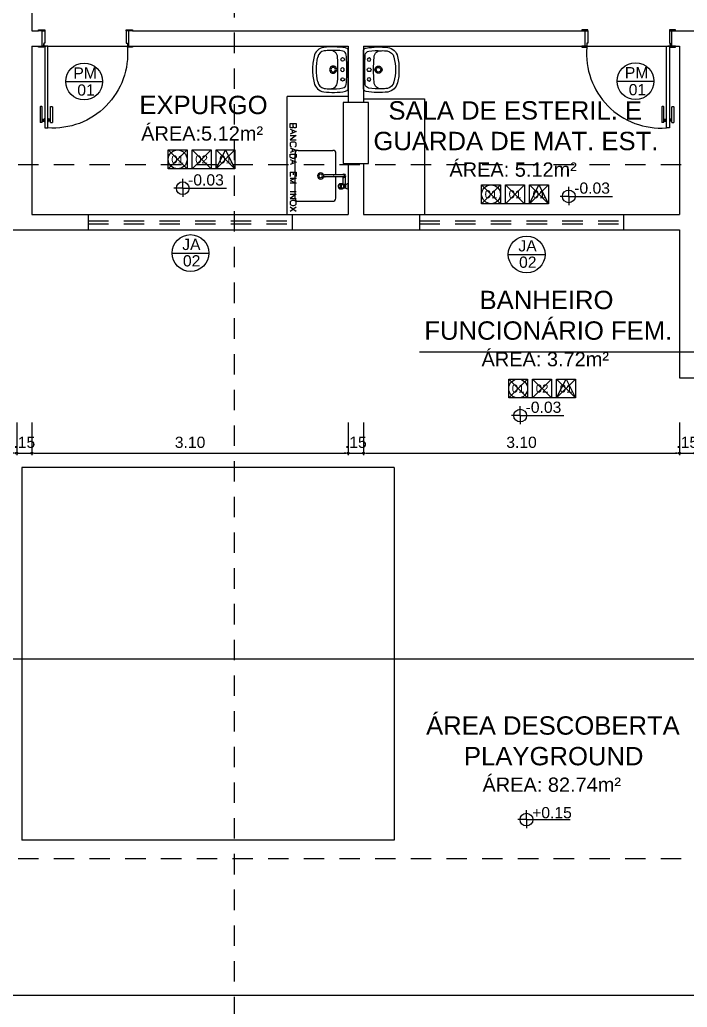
# Model space of a CAD drawing. Header units: millimetres. Extents: x 2125 to 3408, y 1171 to 1686.
# Drawn here: x 2452.09 to 2458.63, y 1439.23 to 1448.91 of the extents above; entities that cross this region are included whole.
import ezdxf
from ezdxf.enums import TextEntityAlignment as Align

# ---------------------------------------------------------------- set-up
doc = ezdxf.new("R2010")
doc.units = ezdxf.units.MM
doc.linetypes.add('CONTORNO_QUADRO_T', pattern=[0.35, 0.2, -0.15])
for name, color, linetype in [('APCOZ', 7, 'Continuous'), ('APCOZ-I', 251, 'Continuous'), ('at_Entity', 7, 'Continuous'), ('cotas', 7, 'Continuous'), ('ESQUADRIA', 3, 'Continuous'), ('ESQUADRIAS', 7, 'Continuous'), ('JANELA2', 1, 'Continuous'), ('Layout_Equipamentos', 7, 'Continuous'), ('linha de corte', 1, 'Continuous'), ('PAREDE', 4, 'Continuous'), ('soleira piso', 7, 'Continuous'), ('TEXTO01', 7, 'Continuous'), ('TEXTO02', 3, 'Continuous'), ('TEXTO03', 2, 'Continuous'), ('TEXTO_ESP_FORRO', 62, 'Continuous'), ('TEXTO_ESP_PAREDES', 10, 'Continuous'), ('TEXTO_ESP_PISO', 150, 'Continuous')]:
    doc.layers.add(name, color=color, linetype=linetype)
doc.styles.add('ARIAL', font='sanss___.ttf')
doc.styles.add('ROMANS', font='arial.ttf')
doc.styles.add('TEXTO1', font='swissko.ttf', dxfattribs={"width": 0.6, "height": 0.1})
doc.dimstyles.new('ESCALA75', dxfattribs={"dimtxt": 0.11, "dimasz": 0.02, "dimexe": 0.02, "dimexo": 0.04, "dimgap": 0.05, "dimtad": 1, "dimzin": 4, "dimdsep": 46, "dimtxsty": 'ROMANS', "dimblk1": 'PPC', "dimblk2": 'PPC', "dimsah": 1, "dimcen": 0.02, "dimclrd": 7, "dimclre": 7, "dimclrt": 3, "dimazin": 1, "dimtfac": 1, "dimtix": 1, "dimtmove": 0, "dimatfit": 3, "dimldrblk": 'PPC', "dimfxl": 0, "dimtolj": 1, "dimtzin": 12, "dimarcsym": 0})

# ---------------------------------------------------------------- blocks, each defined once
blk = doc.blocks.new('P80_02')
at = {"layer": 'ESQUADRIAS', "color": 2}
for p, q in [((0.025, 0.075), (0.025, 0.875)), ((0.025, 0.875), (0.055, 0.875)), ((0.055, 0.875), (0.055, 0.075)), ((0.055, 0.075), (0.025, 0.075))]:
    blk.add_line(p, q, dxfattribs=at)
at = {"layer": 'ESQUADRIAS', "color": 3, "linetype": 'Continuous'}
for p, q in [((-0.02, 0.6698), (-0.02, 0.8215)), ((0, 0.8215), (0, 0.6698)), ((0.023, 0.78), (0.023, 0.82)), ((0.057, 0.78), (0.057, 0.82)), ((0.08, 0.8215), (0.08, 0.6698)), ((0.1, 0.6698), (0.1, 0.8215)), ((-0.0035, 0.6668), (-0.0175, 0.6668)), ((0.0835, 0.6668), (0.0975, 0.6668))]:
    blk.add_line(p, q, dxfattribs=at)
at = {"layer": 'ESQUADRIAS', "color": 3}
for p, q in [((0, 0.8215), (-0.02, 0.8215)), ((0, 0.81), (0.023, 0.81)), ((0, 0.8), (0.023, 0.8)), ((0, 0.79), (0.023, 0.79)), ((0.023, 0.82), (0.025, 0.82)), ((0.023, 0.78), (0.025, 0.78)), ((0.057, 0.82), (0.055, 0.82)), ((0.057, 0.78), (0.055, 0.78)), ((0.08, 0.81), (0.057, 0.81)), ((0.08, 0.8), (0.057, 0.8)), ((0.08, 0.79), (0.057, 0.79)), ((0.08, 0.8215), (0.1, 0.8215))]:
    blk.add_line(p, q, dxfattribs=at)
at = {"layer": 'ESQUADRIAS'}
for p, q in [((0.0165, 0.0585), (0.0165, 0.0615)), ((0.0315, 0.0735), (0.0285, 0.0735))]:
    blk.add_line(p, q, dxfattribs=at)
at = {"layer": 'ESQUADRIAS', "color": 3}
for points in [[(0.015, 0.085), (-0.035, 0.085), (-0.035, 0.075), (0.015, 0.075)], [(0.885, 0.085), (0.835, 0.085), (0.835, 0.075), (0.885, 0.075)], [(0.025, -0.075), (0, -0.075), (-0.035, -0.075), (-0.035, -0.085), (0.025, -0.085)], [(0.885, -0.075), (0.825, -0.075), (0.825, -0.085), (0.885, -0.085)]]:
    blk.add_lwpolyline(points, close=True, dxfattribs=at)
at = {"layer": 'ESQUADRIAS', "color": 2}
for points in [[(0.025, 0.045), (0.015, 0.045), (0.015, 0.075), (0, 0.075), (0, -0.075), (0.025, -0.075)], [(0.825, 0.045), (0.835, 0.045), (0.835, 0.075), (0.85, 0.075), (0.85, -0.075), (0.825, -0.075)]]:
    blk.add_lwpolyline(points, close=True, dxfattribs=at)
at = {"layer": 'ESQUADRIAS', "color": 1}
for points in [[(0.016, 0.0705, -0.236068), (0.015, 0.0725), (0.015, 0.07), (0.015, 0.05), (0.016, 0.05)], [(0.0195, 0.074, 0.236068), (0.0175, 0.075), (0.02, 0.075), (0.04, 0.075), (0.04, 0.074)]]:
    blk.add_lwpolyline(points, format="xyb", close=True, dxfattribs=at)
at = {"layer": 'ESQUADRIAS'}
for points in [[(0.0173, 0.0625), (0.0165, 0.0615), (0.016, 0.0615)], [(0.0173, 0.0575), (0.0165, 0.0585), (0.016, 0.0585)], [(0.0173, 0.0596), (0.0175, 0.0596), (0.0175, 0.0575), (0.0173, 0.0575), (0.0173, 0.0625), (0.0175, 0.0625), (0.0175, 0.0604), (0.0173, 0.0604)], [(0.0275, 0.0727), (0.0285, 0.0735), (0.0285, 0.074)], [(0.0304, 0.0727), (0.0304, 0.0725), (0.0325, 0.0725), (0.0325, 0.0727), (0.0275, 0.0727), (0.0275, 0.0725), (0.0296, 0.0725), (0.0296, 0.0727)], [(0.0325, 0.0727), (0.0315, 0.0735), (0.0315, 0.074)]]:
    blk.add_lwpolyline(points, dxfattribs=at)
at = {"layer": 'ESQUADRIAS', "color": 1}
blk.add_circle((0.0175, 0.0725), 0.0025, dxfattribs=at)
at = {"layer": 'ESQUADRIAS'}
blk.add_arc((0.1085, 0.1477), 0.7292, 355.06362, 94.20651, dxfattribs=at)
at = {"layer": 'ESQUADRIAS', "color": 3, "linetype": 'Continuous'}
for centre, start, end in [((-0.017, 0.6698), 180, 260.53768), ((-0.003, 0.6698), 260.53768, 360), ((0.083, 0.6698), 180, 279.46232), ((0.097, 0.6698), 279.46232, 0)]:
    blk.add_arc(centre, 0.003, start, end, dxfattribs=at)
blk = doc.blocks.new('new block4')
at = {"layer": 'TEXTO01'}
h = blk.add_hatch(dxfattribs=at)
h.set_pattern_fill('ANGLE', color=256)
h.set_pattern_definition([(0, (-2260.456, -913.906), (0, 6.985), [5.08, -1.905]), (90, (-2260.456, -913.906), (-6.985, 4e-16), [5.08, -1.905])])
h.paths.add_polyline_path([(0, 0), (0, -0.0624, 0.414214), (0.0624, 0)])
h.paths.add_polyline_path([(0, 0), (0, 0.0624, 0.414214), (-0.0624, 0)])
for q in [(-0.0862, 0), (0, 0.093), (0.4292, 0), (0, -0.0852)]:
    blk.add_line((0, 0), q, dxfattribs=at)
blk.add_circle((0, 0), 0.0624, dxfattribs=at)
blk = doc.blocks.new('new block12')
at = {"layer": 'at_Entity', "color": 0}
for p, q in [((-0.1904, 0), (0, 0)), ((-0.1143, 0.055), (-0.1079, 0.0656)), ((-0.1079, 0.0423), (-0.1143, 0.055)), ((-0.1079, 0.0656), (-0.0973, 0.0719)), ((-0.0973, 0.036), (-0.1079, 0.0423)), ((-0.0973, 0.0719), (-0.0846, 0.0656)), ((-0.0846, 0.0423), (-0.0973, 0.036)), ((-0.0846, 0.0656), (-0.0804, 0.055)), ((-0.0804, 0.055), (-0.0846, 0.0423)), ((-0.0635, 0), (0.1248, 0)), ((0, 0), (0.1926, 0)), ((0.0825, 0.055), (0.0868, 0.0656)), ((0.0868, 0.0423), (0.0825, 0.055)), ((0.0868, 0.0656), (0.0995, 0.0719)), ((0.0995, 0.036), (0.0868, 0.0423)), ((0.0995, 0.0719), (0.11, 0.0656)), ((0.11, 0.0423), (0.0995, 0.036)), ((0.11, 0.0656), (0.1164, 0.055)), ((0.1164, 0.055), (0.11, 0.0423))]:
    blk.add_line(p, q, dxfattribs=at)
for centre, radius, start, end in [((-0.1037, 0.2192), 0.1175, 102.51398, 169.94425), ((-0.1021, 0.2163), 0.0847, 102.94607, 167.28087), ((-0.0119, -0.1249), 0.4735, 88.69805, 104.42194), ((0.0138, -0.2613), 0.5766, 91.35244, 103.5038), ((0.0099, -0.1255), 0.4741, 75.63679, 91.34148), ((-0.0133, -0.2572), 0.5725, 76.4579, 88.69664), ((0.1052, 0.222), 0.0784, 8.41938, 78.38368), ((0.1075, 0.2249), 0.1107, 7.71962, 79.59246), ((0.5296, 0.1532), 0.7539, 173.41338, 189.69292), ((0.1228, 0.188), 0.311, 171.32208, 181.82646), ((-0.1329, 0.1882), 0.3189, 357.99462, 8.16964), ((-0.5309, 0.1535), 0.7531, 350.27914, 6.57653), ((0.4249, 0.1494), 0.6136, 177.32306, 189.24154), ((-0.1166, 0.1739), 0.0716, 176.60246, 219.59969), ((-0.1209, 0.1714), 0.0667, 220.34381, 269.44866), ((0.0021, 1.5743), 1.4748, 265.18956, 269.93912), ((-0.0011, 0.1471), 0.0349, 150.00315, 209.99685), ((-0.0011, 0.1471), 0.0349, 90, 149.99293), ((-0.0011, 0.1471), 0.0349, 209.99676, 269.99928), ((-0.0011, 0.1471), 0.0222, 90, 180), ((-0.0011, 0.1471), 0.0222, 180, 270), ((-0.0011, 0.1471), 0.0349, 29.99676, 89.99928), ((-0.0011, 0.1471), 0.0222, 360, 90), ((-0.0011, 0.1471), 0.0222, 270.00968, 360), ((-0.0011, 0.1471), 0.0349, 270, 329.99293), ((-0.001, 1.4521), 1.3526, 270.02076, 275.09507), ((-0.0011, 0.1471), 0.0349, 330.00315, 29.99685), ((0.1226, 0.1679), 0.0631, 266.77318, 320.7547), ((0.1078, 0.1732), 0.0781, 324.65246, 2.83944), ((-0.2623, 0.1317), 0.4504, 349.78202, 5.79718), ((-0.1647, 0.0446), 0.0522, 200.54167, 238.93005), ((-0.1427, 0.0567), 0.0385, 188.75581, 265.61268), ((-0.0074, 1.7284), 1.7156, 265.3753, 270.21026), ((-0.0011, 0.0561), 0.018, 150.01278, 209.98722), ((-0.0011, 0.0561), 0.018, 90, 150.03984), ((-0.0011, 0.0561), 0.018, 210.01908, 270.03665), ((-0.001, 0.0561), 0.018, 30.01908, 90.03665), ((-0.0011, 0.0561), 0.018, 270, 330.03984), ((-0.0011, 1.8918), 1.879, 270, 274.41438), ((-0.0011, 0.0561), 0.018, 330.01278, 29.98722), ((0.1414, 0.0585), 0.0402, 273.11398, 350.39284), ((0.1736, 0.034), 0.0386, 297.86727, 348.56925)]:
    blk.add_arc(centre, radius, start, end, dxfattribs=at)
blk = doc.blocks.new('Esp_Pis_Par_For_Esc100')
at = {"layer": 'DEFPOINTS'}
for p, q in [((0, 0.37), (0.37, 0)), ((0.37, 0.37), (0, 0)), ((0.47, 0.37), (0.84, 0)), ((0.84, 0.37), (0.47, 0)), ((0.94, 0.37), (1.31, 0)), ((1.31, 0.37), (0.94, 0)), ((0.47, 0), (0.37, 0)), ((0.94, 0), (0.84, 0))]:
    blk.add_line(p, q, dxfattribs=at)
for points in [[(0.37, 0.37), (0.37, 0), (0, 0), (0, 0.37)], [(1.31, 0.37), (1.31, 0), (0.94, 0), (0.94, 0.37)]]:
    blk.add_lwpolyline(points, close=True, dxfattribs=at)
at = {"layer": 'TEXTO_ESP_FORRO'}
blk.add_lwpolyline([(0.94, 0), (1.125, 0.37), (1.31, 0)], close=True, dxfattribs=at)
at = {"layer": 'TEXTO_ESP_PAREDES'}
blk.add_lwpolyline([(0.84, 0.37), (0.84, 0), (0.47, 0), (0.47, 0.37)], close=True, dxfattribs=at)
at = {"layer": 'TEXTO_ESP_PISO'}
blk.add_circle((0.185, 0.185), 0.185, dxfattribs=at)
at = {"layer": 'TEXTO_ESP_FORRO', "color": 3, "linetype": 'ByBlock', "style": 'ARIAL', "text_generation_flag": 6}
blk.add_attdef('FOR', text='', height=0.16, rotation=180, dxfattribs=at).set_placement((1.125, 0.185), align=Align.MIDDLE_CENTER)
at = {"layer": 'TEXTO_ESP_PAREDES', "color": 3, "linetype": 'ByBlock', "ltscale": 0.0001, "style": 'ARIAL', "text_generation_flag": 6}
blk.add_attdef('PAR', text='', height=0.16, rotation=180, dxfattribs=at).set_placement((0.655, 0.185), align=Align.MIDDLE_CENTER)
at = {"layer": 'TEXTO_ESP_PISO', "color": 3, "linetype": 'ByBlock', "style": 'ARIAL', "text_generation_flag": 6}
blk.add_attdef('PIS', text='', height=0.16, rotation=180, dxfattribs=at).set_placement((0.185, 0.185), align=Align.MIDDLE_CENTER)
blk = doc.blocks.new('PPC')
at = {"color": 2}
blk.add_circle((0, 0), 0.5, dxfattribs=at)
blk = doc.blocks.new('*D907')
at = {"layer": 'cotas', "color": 7, "lineweight": -2, "transparency": 16777216}
for p, q in [((2452.0579, 1444.962), (2452.0579, 1444.642)), ((2452.2079, 1444.962), (2452.2079, 1444.642)), ((2452.0379, 1444.662), (2452.0179, 1444.662)), ((2452.0579, 1444.662), (2452.2079, 1444.662)), ((2452.2279, 1444.662), (2452.2479, 1444.662))]:
    blk.add_line(p, q, dxfattribs=at)
at = {"layer": 'DEFPOINTS', "color": 0, "transparency": 16777216}
for p in [(2452.0579, 1445.2119), (2452.2079, 1445.2119), (2452.2079, 1444.662)]:
    blk.add_point(p, dxfattribs=at)
at = {"layer": 'cotas', "color": 7, "lineweight": -2, "transparency": 16777216, "xscale": 0.02, "yscale": 0.02, "zscale": 0.02}
blk.add_blockref('PPC', (2452.0579, 1444.662), dxfattribs=at)
at = {"layer": 'cotas', "color": 7, "lineweight": -2, "transparency": 16777216, "xscale": 0.02, "yscale": 0.02, "zscale": 0.02, "rotation": 180}
blk.add_blockref('PPC', (2452.2079, 1444.662), dxfattribs=at)
at = {"layer": 'cotas', "color": 3, "transparency": 16777216, "insert": (2452.1329, 1444.7682), "char_height": 0.11, "attachment_point": 5, "style": 'ROMANS'}
blk.add_mtext('\\A1;.15', dxfattribs=at)
blk = doc.blocks.new('*D908')
at = {"layer": 'cotas', "color": 7, "lineweight": -2, "transparency": 16777216}
for p, q in [((2452.2079, 1444.962), (2452.2079, 1444.642)), ((2455.3079, 1444.962), (2455.3079, 1444.642)), ((2452.2279, 1444.662), (2455.2879, 1444.662))]:
    blk.add_line(p, q, dxfattribs=at)
at = {"layer": 'DEFPOINTS', "color": 0, "transparency": 16777216}
for p in [(2452.2079, 1445.2119), (2455.3079, 1445.2119), (2455.3079, 1444.662)]:
    blk.add_point(p, dxfattribs=at)
at = {"layer": 'cotas', "color": 7, "lineweight": -2, "transparency": 16777216, "xscale": 0.02, "yscale": 0.02, "zscale": 0.02, "rotation": 180}
blk.add_blockref('PPC', (2452.2079, 1444.662), dxfattribs=at)
at = {"layer": 'cotas', "color": 7, "lineweight": -2, "transparency": 16777216, "xscale": 0.02, "yscale": 0.02, "zscale": 0.02}
blk.add_blockref('PPC', (2455.3079, 1444.662), dxfattribs=at)
at = {"layer": 'cotas', "color": 3, "transparency": 16777216, "insert": (2453.7579, 1444.7682), "char_height": 0.11, "attachment_point": 5, "style": 'ROMANS'}
blk.add_mtext('\\A1;3.10', dxfattribs=at)
blk = doc.blocks.new('*D909')
at = {"layer": 'cotas', "color": 7, "lineweight": -2, "transparency": 16777216}
for p, q in [((2455.3079, 1444.962), (2455.3079, 1444.642)), ((2455.4579, 1444.962), (2455.4579, 1444.642)), ((2455.2879, 1444.662), (2455.2679, 1444.662)), ((2455.3079, 1444.662), (2455.4579, 1444.662)), ((2455.4779, 1444.662), (2455.4979, 1444.662))]:
    blk.add_line(p, q, dxfattribs=at)
at = {"layer": 'DEFPOINTS', "color": 0, "transparency": 16777216}
for p in [(2455.3079, 1445.2119), (2455.4579, 1445.2119), (2455.4579, 1444.662)]:
    blk.add_point(p, dxfattribs=at)
at = {"layer": 'cotas', "color": 7, "lineweight": -2, "transparency": 16777216, "xscale": 0.02, "yscale": 0.02, "zscale": 0.02}
blk.add_blockref('PPC', (2455.3079, 1444.662), dxfattribs=at)
at = {"layer": 'cotas', "color": 7, "lineweight": -2, "transparency": 16777216, "xscale": 0.02, "yscale": 0.02, "zscale": 0.02, "rotation": 180}
blk.add_blockref('PPC', (2455.4579, 1444.662), dxfattribs=at)
at = {"layer": 'cotas', "color": 3, "transparency": 16777216, "insert": (2455.3829, 1444.7682), "char_height": 0.11, "attachment_point": 5, "style": 'ROMANS'}
blk.add_mtext('\\A1;.15', dxfattribs=at)
blk = doc.blocks.new('*D910')
at = {"layer": 'cotas', "color": 7, "lineweight": -2, "transparency": 16777216}
for p, q in [((2455.4579, 1444.962), (2455.4579, 1444.642)), ((2458.5579, 1444.962), (2458.5579, 1444.642)), ((2455.4779, 1444.662), (2458.5379, 1444.662))]:
    blk.add_line(p, q, dxfattribs=at)
at = {"layer": 'DEFPOINTS', "color": 0, "transparency": 16777216}
for p in [(2455.4579, 1445.2119), (2458.5579, 1445.0619), (2458.5579, 1444.662)]:
    blk.add_point(p, dxfattribs=at)
at = {"layer": 'cotas', "color": 7, "lineweight": -2, "transparency": 16777216, "xscale": 0.02, "yscale": 0.02, "zscale": 0.02, "rotation": 180}
blk.add_blockref('PPC', (2455.4579, 1444.662), dxfattribs=at)
at = {"layer": 'cotas', "color": 7, "lineweight": -2, "transparency": 16777216, "xscale": 0.02, "yscale": 0.02, "zscale": 0.02}
blk.add_blockref('PPC', (2458.5579, 1444.662), dxfattribs=at)
at = {"layer": 'cotas', "color": 3, "transparency": 16777216, "insert": (2457.0079, 1444.7682), "char_height": 0.11, "attachment_point": 5, "style": 'ROMANS'}
blk.add_mtext('\\A1;3.10', dxfattribs=at)
blk = doc.blocks.new('*D911')
at = {"layer": 'cotas', "color": 7, "lineweight": -2, "transparency": 16777216}
for p, q in [((2458.5579, 1444.962), (2458.5579, 1444.642)), ((2458.7079, 1444.962), (2458.7079, 1444.642)), ((2458.5379, 1444.662), (2458.5179, 1444.662)), ((2458.5579, 1444.662), (2458.7079, 1444.662)), ((2458.7279, 1444.662), (2458.7479, 1444.662))]:
    blk.add_line(p, q, dxfattribs=at)
at = {"layer": 'DEFPOINTS', "color": 0, "transparency": 16777216}
for p in [(2458.5579, 1445.0619), (2458.7079, 1445.0781), (2458.7079, 1444.662)]:
    blk.add_point(p, dxfattribs=at)
at = {"layer": 'cotas', "color": 7, "lineweight": -2, "transparency": 16777216, "xscale": 0.02, "yscale": 0.02, "zscale": 0.02}
blk.add_blockref('PPC', (2458.5579, 1444.662), dxfattribs=at)
at = {"layer": 'cotas', "color": 7, "lineweight": -2, "transparency": 16777216, "xscale": 0.02, "yscale": 0.02, "zscale": 0.02, "rotation": 180}
blk.add_blockref('PPC', (2458.7079, 1444.662), dxfattribs=at)
at = {"layer": 'cotas', "color": 3, "transparency": 16777216, "insert": (2458.6329, 1444.7682), "char_height": 0.11, "attachment_point": 5, "style": 'ROMANS'}
blk.add_mtext('\\A1;.15', dxfattribs=at)
blk = doc.blocks.new('*D962')
at = {"layer": 'cotas', "color": 7, "lineweight": -2, "transparency": 16777216}
for p, q in [((2449.3895, 1445.4006), (2449.0695, 1445.4006)), ((2449.0895, 1439.2822), (2449.0895, 1445.3806)), ((2449.3895, 1439.2622), (2449.0695, 1439.2622))]:
    blk.add_line(p, q, dxfattribs=at)
at = {"layer": 'DEFPOINTS', "color": 0, "transparency": 16777216}
for p in [(2449.0895, 1445.4006), (2462.7869, 1445.4006), (2449.4579, 1439.2622)]:
    blk.add_point(p, dxfattribs=at)
at = {"layer": 'cotas', "color": 7, "lineweight": -2, "transparency": 16777216, "xscale": 0.02, "yscale": 0.02, "zscale": 0.02}
for p, rotation in [((2449.0895, 1445.4006), 90), ((2449.0895, 1439.2622), 270)]:
    blk.add_blockref('PPC', p, dxfattribs=dict(at, rotation=rotation))
at = {"layer": 'cotas', "color": 3, "transparency": 16777216, "insert": (2448.9834, 1442.3314), "char_height": 0.11, "attachment_point": 5, "rotation": 90, "style": 'ROMANS'}
blk.add_mtext('\\A1;6.14', dxfattribs=at)
blk = doc.blocks.new('*D965')
at = {"layer": 'cotas', "color": 7, "lineweight": -2, "transparency": 16777216}
for p, q in [((2416.6079, 1442.9462), (2416.6079, 1442.6262)), ((2416.6279, 1442.6462), (2475.5279, 1442.6462)), ((2475.5479, 1442.3462), (2475.5479, 1442.6662))]:
    blk.add_line(p, q, dxfattribs=at)
at = {"layer": 'DEFPOINTS', "color": 0, "transparency": 16777216}
for p in [(2416.6079, 1445.0006), (2475.5479, 1442.6462), (2475.5479, 1439.2006)]:
    blk.add_point(p, dxfattribs=at)
at = {"layer": 'cotas', "color": 7, "lineweight": -2, "transparency": 16777216, "xscale": 0.02, "yscale": 0.02, "zscale": 0.02, "rotation": 180}
blk.add_blockref('PPC', (2416.6079, 1442.6462), dxfattribs=at)
at = {"layer": 'cotas', "color": 7, "lineweight": -2, "transparency": 16777216, "xscale": 0.02, "yscale": 0.02, "zscale": 0.02}
blk.add_blockref('PPC', (2475.5479, 1442.6462), dxfattribs=at)
at = {"layer": 'cotas', "color": 3, "transparency": 16777216, "insert": (2446.0779, 1442.7524), "char_height": 0.11, "attachment_point": 5, "style": 'ROMANS'}
blk.add_mtext('\\A1;58.94', dxfattribs=at)

msp = doc.modelspace()

# ---------------------------------------------------------------- linework, layer by layer
at = {"linetype": 'Continuous'}
for p, q in [((2452.1079, 1444.5206), (2452.1079, 1440.8706)), ((2455.7579, 1444.5206), (2452.1079, 1444.5206)), ((2455.7579, 1444.5206), (2455.7579, 1440.8706)), ((2455.7579, 1440.8706), (2452.1079, 1440.8706))]:
    msp.add_line(p, q, dxfattribs=at)
at = {"layer": 'APCOZ'}
for p, q in [((2455.2531, 1447.3904), (2455.0821, 1447.3904)), ((2455.2531, 1447.3704), (2455.0821, 1447.3704)), ((2455.2572, 1447.3664), (2455.2572, 1447.3016)), ((2455.2772, 1447.3664), (2455.2772, 1447.2965)), ((2455.2281, 1447.3039), (2455.2497, 1447.3039)), ((2455.2281, 1447.2539), (2455.2497, 1447.2539)), ((2455.2863, 1447.2613), (2455.2622, 1447.2613)), ((2455.2863, 1447.2965), (2455.2772, 1447.2965)), ((2455.2863, 1447.2965), (2455.3079, 1447.3073)), ((2455.2863, 1447.2613), (2455.3079, 1447.2506))]:
    msp.add_line(p, q, dxfattribs=at)
at = {"layer": 'APCOZ', "linetype": 'Continuous'}
for points in [[(2455.2276, 1447.3039, 0), (2455.2245, 1447.3034, 0), (2455.2214, 1447.302, 0), (2455.2186, 1447.2999, 0), (2455.2161, 1447.2972, 0), (2455.2139, 1447.2938, 0), (2455.2123, 1447.2899, 0), (2455.2111, 1447.2856, 0), (2455.2106, 1447.2812, 0), (2455.2106, 1447.2766, 0), (2455.2111, 1447.2722, 0), (2455.2123, 1447.2679, 0), (2455.2139, 1447.2641, 0), (2455.2161, 1447.2607, 0), (2455.2186, 1447.2579, 0), (2455.2214, 1447.2558, 0), (2455.2245, 1447.2545, 0), (2455.2276, 1447.2539, 0)], [(2455.2572, 1447.3016, 0), (2455.2557, 1447.3024, 0), (2455.2543, 1447.3031, 0), (2455.2528, 1447.3035, 0), (2455.2512, 1447.3038, 0), (2455.2497, 1447.3039, 0)], [(2455.2497, 1447.2539, 0), (2455.2525, 1447.2542, 0), (2455.2552, 1447.2552, 0), (2455.2578, 1447.2567, 0), (2455.2601, 1447.2587, 0), (2455.2622, 1447.2613, 0)]]:
    msp.add_polyline3d(points, dxfattribs=at)
at = {"layer": 'APCOZ'}
for centre, radius, start, end in [((2455.0772, 1447.3804), 0.0112, 63.72082, 296.27918), ((2455.2672, 1447.3804), 0.0173, 125.4187, 144.58128), ((2455.2672, 1447.3804), 0.0173, 215.41872, 234.5813), ((2455.2672, 1447.3804), 0.0173, 54.5813, 125.4187), ((2455.2672, 1447.3804), 0.0173, 305.4187, 54.5813)]:
    msp.add_arc(centre, radius, start, end, dxfattribs=at)
at = {"layer": 'APCOZ-I'}
for p, q in [((2455.0821, 1447.3904), (2455.0772, 1447.3904)), ((2455.0821, 1447.3704), (2455.0772, 1447.3704)), ((2455.2707, 1447.3904), (2455.2531, 1447.3904)), ((2455.2707, 1447.3704), (2455.2531, 1447.3704)), ((2455.2419, 1447.2946), (2455.2633, 1447.2946)), ((2455.2419, 1447.2633), (2455.2633, 1447.2633)), ((2455.2772, 1447.2965), (2455.2622, 1447.2965)), ((2455.2863, 1447.2613), (2455.2863, 1447.2965))]:
    msp.add_line(p, q, dxfattribs=at)
at = {"layer": 'APCOZ-I', "linetype": 'Continuous'}
for points in [[(2455.2245, 1447.2594, 0), (2455.2267, 1447.2598, 0), (2455.2287, 1447.261, 0), (2455.2306, 1447.2629, 0), (2455.2322, 1447.2655, 0), (2455.2336, 1447.2686, 0), (2455.2345, 1447.2722, 0), (2455.2351, 1447.276, 0), (2455.2352, 1447.2799, 0), (2455.2348, 1447.2838, 0), (2455.2341, 1447.2875, 0), (2455.233, 1447.2908, 0), (2455.2315, 1447.2937, 0), (2455.2297, 1447.2959, 0), (2455.2277, 1447.2975, 0), (2455.2256, 1447.2983, 0), (2455.2234, 1447.2983, 0), (2455.2213, 1447.2975, 0), (2455.2193, 1447.2959, 0), (2455.2175, 1447.2937, 0), (2455.2161, 1447.2908, 0), (2455.2149, 1447.2875, 0), (2455.2142, 1447.2838, 0), (2455.2138, 1447.2799, 0), (2455.2139, 1447.276, 0), (2455.2145, 1447.2722, 0), (2455.2154, 1447.2686, 0), (2455.2168, 1447.2655, 0), (2455.2184, 1447.2629, 0), (2455.2203, 1447.261, 0), (2455.2224, 1447.2598, 0), (2455.2245, 1447.2594, 0)], [(2455.2276, 1447.2539, 0), (2455.2307, 1447.2542, 0), (2455.2337, 1447.2552, 0), (2455.2365, 1447.2569, 0), (2455.239, 1447.2593, 0), (2455.2413, 1447.2623, 0)], [(2455.2413, 1447.2956, 0), (2455.2391, 1447.2984, 0), (2455.2366, 1447.3008, 0), (2455.2339, 1447.3025, 0), (2455.2311, 1447.3036, 0), (2455.2281, 1447.3039, 0)], [(2455.2622, 1447.2965, 0), (2455.2613, 1447.2977, 0), (2455.2604, 1447.2988, 0), (2455.2593, 1447.2999, 0), (2455.2583, 1447.3008, 0), (2455.2572, 1447.3016, 0)], [(2455.263, 1447.2953, 0), (2455.2629, 1447.2956, 0), (2455.2627, 1447.2958, 0), (2455.2625, 1447.2961, 0), (2455.2624, 1447.2963, 0), (2455.2622, 1447.2965, 0)], [(2455.2622, 1447.2613, 0), (2455.2624, 1447.2615, 0), (2455.2625, 1447.2618, 0), (2455.2627, 1447.262, 0), (2455.2629, 1447.2623, 0), (2455.263, 1447.2625, 0)]]:
    msp.add_polyline3d(points, dxfattribs=at)
at = {"layer": 'APCOZ-I'}
for centre, radius, start, end in [((2455.0772, 1447.3804), 0.01, 90, 270), ((2455.1436, 1447.3804), 0.0233, 334.55551, 25.44449), ((2455.2672, 1447.3804), 0.0173, 234.5813, 305.4187), ((2455.2672, 1447.3804), 0.0126, 232.25181, 127.74819), ((2455.2497, 1447.3804), 0.0233, 334.55551, 25.44449), ((2455.2715, 1447.2789), 0.0335, 153.97489, 206.02511), ((2455.2396, 1447.2945), 0.002, 333.97489, 32.15591), ((2455.2396, 1447.2633), 0.002, 327.84409, 26.02511), ((2455.3161, 1447.2789), 0.0549, 164.31395, 195.68605), ((2455.2613, 1447.2943), 0.002, 344.31395, 31.56748), ((2455.2613, 1447.2635), 0.002, 328.43251, 15.68606), ((2455.3574, 1447.2789), 0.0816, 167.53823, 192.46177), ((2455.583, 1447.2789), 0.2786, 174.37523, 185.62477)]:
    msp.add_arc(centre, radius, start, end, dxfattribs=at)
at = {"layer": 'at_Entity', "color": 0}
for p, q in [((2454.709, 1447.0006), (2454.709, 1448.1571)), ((2454.7379, 1447.8645), (2454.7379, 1447.892)), ((2454.7379, 1447.892), (2454.7993, 1447.892)), ((2454.74, 1447.856), (2454.7379, 1447.8645)), ((2454.7379, 1447.837), (2454.7993, 1447.8137)), ((2454.7993, 1447.8137), (2454.7379, 1447.7904)), ((2454.7442, 1447.8518), (2454.74, 1447.856)), ((2454.7485, 1447.8497), (2454.7442, 1447.8518)), ((2454.759, 1447.8497), (2454.7485, 1447.8497)), ((2454.7633, 1447.8518), (2454.759, 1447.8497)), ((2454.759, 1447.8285), (2454.759, 1447.7989)), ((2454.7675, 1447.856), (2454.7633, 1447.8518)), ((2454.7696, 1447.8645), (2454.7675, 1447.856)), ((2454.7696, 1447.8645), (2454.7696, 1447.892)), ((2454.7739, 1447.856), (2454.7696, 1447.8645)), ((2454.776, 1447.8518), (2454.7739, 1447.856)), ((2454.7823, 1447.8497), (2454.776, 1447.8518)), ((2454.7887, 1447.8497), (2454.7823, 1447.8497)), ((2454.7929, 1447.8518), (2454.7887, 1447.8497)), ((2454.7971, 1447.856), (2454.7929, 1447.8518)), ((2454.7993, 1447.8645), (2454.7971, 1447.856)), ((2454.7993, 1447.892), (2454.7993, 1447.8645)), ((2454.7379, 1447.7756), (2454.7993, 1447.7756)), ((2454.7993, 1447.7756), (2454.7379, 1447.7333)), ((2454.7379, 1447.7333), (2454.7993, 1447.7333)), ((2454.74, 1447.7015), (2454.7379, 1447.6952)), ((2454.7379, 1447.6952), (2454.7379, 1447.6825)), ((2454.7379, 1447.6825), (2454.74, 1447.6761)), ((2454.7379, 1447.655), (2454.7993, 1447.6317)), ((2454.7993, 1447.6317), (2454.7379, 1447.6084)), ((2454.7464, 1447.7058), (2454.74, 1447.7015)), ((2454.74, 1447.6761), (2454.7464, 1447.6698)), ((2454.7527, 1447.71), (2454.7464, 1447.7058)), ((2454.7464, 1447.6698), (2454.7527, 1447.6677)), ((2454.7612, 1447.7121), (2454.7527, 1447.71)), ((2454.759, 1447.6465), (2454.759, 1447.6169)), ((2454.776, 1447.7121), (2454.7612, 1447.7121)), ((2454.7844, 1447.71), (2454.776, 1447.7121)), ((2454.7908, 1447.7058), (2454.7844, 1447.71)), ((2454.7844, 1447.6677), (2454.7908, 1447.6698)), ((2454.7971, 1447.7015), (2454.7908, 1447.7058)), ((2454.7908, 1447.6698), (2454.7971, 1447.6761)), ((2454.7993, 1447.6952), (2454.7971, 1447.7015)), ((2454.7971, 1447.6761), (2454.7993, 1447.6825)), ((2454.7993, 1447.6825), (2454.7993, 1447.6952)), ((2454.817, 1447.6303), (2455.1576, 1447.6303)), ((2454.7379, 1447.5936), (2454.7993, 1447.5936)), ((2454.7379, 1447.5725), (2454.7379, 1447.5936)), ((2454.74, 1447.564), (2454.7379, 1447.5725)), ((2454.7379, 1447.5407), (2454.7993, 1447.5153)), ((2454.7464, 1447.5576), (2454.74, 1447.564)), ((2454.7527, 1447.5555), (2454.7464, 1447.5576)), ((2454.7612, 1447.5513), (2454.7527, 1447.5555)), ((2454.759, 1447.5301), (2454.759, 1447.5005)), ((2454.776, 1447.5513), (2454.7612, 1447.5513)), ((2454.7844, 1447.5555), (2454.776, 1447.5513)), ((2454.7908, 1447.5576), (2454.7844, 1447.5555)), ((2454.7873, 1447.1605), (2454.7873, 1447.6007)), ((2454.7971, 1447.564), (2454.7908, 1447.5576)), ((2454.7993, 1447.5725), (2454.7971, 1447.564)), ((2454.7993, 1447.5936), (2454.7993, 1447.5725)), ((2455.1873, 1447.3904), (2455.1873, 1447.6007)), ((2454.7993, 1447.5153), (2454.7379, 1447.492)), ((2454.7379, 1447.4159), (2454.7993, 1447.4159)), ((2454.7379, 1447.4159), (2454.7379, 1447.3757)), ((2454.7379, 1447.3587), (2454.7993, 1447.3587)), ((2454.7993, 1447.3587), (2454.7379, 1447.3355)), ((2454.7379, 1447.3355), (2454.7993, 1447.3101)), ((2454.7696, 1447.4159), (2454.7696, 1447.3905)), ((2454.7993, 1447.4159), (2454.7993, 1447.3757)), ((2455.1873, 1447.1605), (2455.1873, 1447.3704)), ((2454.7993, 1447.3101), (2454.7379, 1447.3101)), ((2454.7993, 1447.2254), (2454.7379, 1447.2254)), ((2454.7379, 1447.2), (2454.7993, 1447.2)), ((2454.7993, 1447.2), (2454.7379, 1447.1598)), ((2454.7379, 1447.1598), (2454.7993, 1447.1598)), ((2454.7612, 1447.1387), (2454.7527, 1447.1344)), ((2454.776, 1447.1387), (2454.7612, 1447.1387)), ((2454.7844, 1447.1344), (2454.776, 1447.1387)), ((2454.74, 1447.126), (2454.7379, 1447.1196)), ((2454.7379, 1447.1196), (2454.7379, 1447.109)), ((2454.7379, 1447.109), (2454.74, 1447.1027)), ((2454.7993, 1447.0731), (2454.7379, 1447.0307)), ((2454.7993, 1447.0307), (2454.7379, 1447.0731)), ((2454.7464, 1447.1323), (2454.74, 1447.126)), ((2454.74, 1447.1027), (2454.7464, 1447.0963)), ((2454.7527, 1447.1344), (2454.7464, 1447.1323)), ((2454.7464, 1447.0963), (2454.7527, 1447.0942)), ((2454.7527, 1447.0942), (2454.7612, 1447.09)), ((2454.7612, 1447.09), (2454.776, 1447.09)), ((2454.776, 1447.09), (2454.7844, 1447.0942)), ((2454.7908, 1447.1323), (2454.7844, 1447.1344)), ((2454.7844, 1447.0942), (2454.7908, 1447.0963)), ((2454.7971, 1447.126), (2454.7908, 1447.1323)), ((2454.7908, 1447.0963), (2454.7971, 1447.1027)), ((2454.7993, 1447.1196), (2454.7971, 1447.126)), ((2454.7971, 1447.1027), (2454.7993, 1447.109)), ((2454.7993, 1447.109), (2454.7993, 1447.1196)), ((2454.817, 1447.1309), (2455.1576, 1447.1309))]:
    msp.add_line(p, q, dxfattribs=at)
for centre, radius, start, end in [((2454.8162, 1447.6014), 0.0289, 88.51608, 181.48392), ((2455.16, 1447.6031), 0.0273, 354.97241, 95.02759), ((2455.0381, 1447.3795), 0.0307, 90, 180), ((2455.0381, 1447.3795), 0.0307, 180, 270), ((2455.0381, 1447.3795), 0.018, 90, 180), ((2455.0381, 1447.3795), 0.018, 180, 270), ((2455.0381, 1447.3795), 0.0307, 360, 90), ((2455.0381, 1447.3795), 0.018, 360, 90), ((2455.0381, 1447.3795), 0.018, 270, 0), ((2455.0381, 1447.3795), 0.0307, 270, 0), ((2454.8162, 1447.1598), 0.0289, 178.51591, 271.48409), ((2455.1566, 1447.1616), 0.0307, 270, 0)]:
    msp.add_arc(centre, radius, start, end, dxfattribs=at)
at = {"layer": 'ESQUADRIA', "linetype": 'CONTORNO_QUADRO_T'}
for p, q in [((2452.7579, 1446.9406), (2454.7579, 1446.9406)), ((2452.7579, 1446.9106), (2454.7579, 1446.9106)), ((2456.0079, 1446.9406), (2458.0079, 1446.9406)), ((2456.0079, 1446.9106), (2458.0079, 1446.9106))]:
    msp.add_line(p, q, dxfattribs=at)
at = {"layer": 'JANELA2'}
for p, q in [((2452.7579, 1447.0006), (2452.7579, 1446.8506)), ((2454.7579, 1447.0006), (2454.7579, 1446.8506)), ((2456.0079, 1447.0006), (2456.0079, 1446.8506)), ((2458.0079, 1447.0006), (2458.0079, 1446.8506))]:
    msp.add_line(p, q, dxfattribs=at)
at = {"layer": 'Layout_Equipamentos'}
for p, q in [((2455.3079, 1448.1571), (2454.709, 1448.1571)), ((2455.4579, 1448.137), (2456.0579, 1448.137)), ((2456.0579, 1448.137), (2456.0579, 1447.0006))]:
    msp.add_line(p, q, dxfattribs=at)
at = {"layer": 'linha de corte', "linetype": 'CONTORNO_QUADRO_T'}
for p, q in [((2454.1928, 1432.1341), (2454.1928, 1458.3589)), ((2477.4728, 1447.4882), (2412.8958, 1447.4882)), ((2477.4728, 1440.6864), (2412.8958, 1440.6864))]:
    msp.add_line(p, q, dxfattribs=at)
at = {"layer": 'PAREDE', "linetype": 'Continuous'}
for p, q in [((2452.2079, 1449.2656), (2452.2079, 1448.8006)), ((2452.2079, 1448.6506), (2452.2079, 1447.0006)), ((2455.3079, 1448.6506), (2455.3079, 1448.1006)), ((2455.4579, 1448.6506), (2455.4579, 1448.1006)), ((2458.5579, 1448.6506), (2458.5579, 1447.0006)), ((2455.3079, 1447.5006), (2455.3079, 1447.0006)), ((2455.4579, 1447.5006), (2455.4579, 1447.0006)), ((2458.5579, 1446.8506), (2458.5579, 1445.4006)), ((2449.6079, 1439.3506), (2462.4079, 1439.3506))]:
    msp.add_line(p, q, dxfattribs=at)
at = {"layer": 'PAREDE'}
for p, q in [((2452.2079, 1448.8006), (2452.2729, 1448.8006)), ((2453.1929, 1448.8006), (2457.5979, 1448.8006)), ((2458.5179, 1448.8006), (2458.7729, 1448.8006)), ((2452.2079, 1448.6506), (2452.2729, 1448.6506)), ((2453.1929, 1448.6506), (2455.3079, 1448.6506)), ((2455.4579, 1448.6506), (2457.5979, 1448.6506)), ((2458.5179, 1448.6506), (2458.5579, 1448.6506)), ((2452.2079, 1447.0006), (2455.3079, 1447.0006)), ((2455.4579, 1447.0006), (2458.5579, 1447.0006)), ((2449.6079, 1446.8506), (2458.5579, 1446.8506)), ((2458.5579, 1445.4006), (2461.4079, 1445.4006))]:
    msp.add_line(p, q, dxfattribs=at)
at = {"layer": 'soleira piso'}
for p, q in [((2452.3629, 1448.6506), (2453.1429, 1448.6506)), ((2457.6479, 1448.6506), (2458.4279, 1448.6506))]:
    msp.add_line(p, q, dxfattribs=at)
at = {"layer": 'TEXTO01'}
for p, q in [((2452.5384, 1448.3054), (2452.8992, 1448.3054)), ((2457.9453, 1448.3087), (2458.3061, 1448.3087)), ((2455.2579, 1448.1006), (2455.2579, 1447.5006)), ((2455.5079, 1448.1006), (2455.2579, 1448.1006)), ((2455.5079, 1447.5006), (2455.5079, 1448.1006)), ((2455.2579, 1447.5006), (2455.5079, 1447.5006)), ((2453.5818, 1446.6239), (2453.9426, 1446.6239)), ((2456.8777, 1446.6103), (2457.2385, 1446.6103)), ((2456.0077, 1445.6544), (2458.9026, 1445.6544))]:
    msp.add_line(p, q, dxfattribs=at)
for centre in [(2452.7188, 1448.3054), (2458.1257, 1448.3087), (2453.7622, 1446.6239), (2457.0581, 1446.6103)]:
    msp.add_circle(centre, 0.1804, dxfattribs=at)

# ---------------------------------------------------------------- block references
at = {"layer": 'ESQUADRIAS', "xscale": -1, "rotation": 180}
msp.add_blockref('P80_02', (2452.3079, 1448.7256), dxfattribs=at)
at = {"layer": 'ESQUADRIAS', "rotation": 180}
msp.add_blockref('P80_02', (2458.4829, 1448.7256), dxfattribs=at)
at = {"layer": 'Layout_Equipamentos', "rotation": 89.99999999999999}
msp.add_blockref('new block12', (2455.3079, 1448.4227), dxfattribs=at)
at = {"layer": 'Layout_Equipamentos', "xscale": -1, "rotation": 270}
msp.add_blockref('new block12', (2455.4579, 1448.4216), dxfattribs=at)
at = {"layer": 'TEXTO01'}
for p in [(2453.6857, 1447.2595), (2457.4716, 1447.1794), (2456.9946, 1445.0312), (2457.0564, 1441.0711)]:
    msp.add_blockref('new block4', p, dxfattribs=at)
at = {"layer": 'TEXTO02', "xscale": 0.5, "yscale": 0.5, "zscale": 0.5}
for p, values in [((2453.5433, 1447.4491), {'PIS': '01', 'PAR': '02', 'FOR': '01'}), ((2456.6164, 1447.1074), {'PIS': '01', 'PAR': '01', 'FOR': '01'}), ((2456.882, 1445.2035), {'PIS': '01', 'PAR': '02', 'FOR': '01'})]:
    msp.add_blockref('Esp_Pis_Par_For_Esc100', p, dxfattribs=at).add_auto_attribs(values)

# ---------------------------------------------------------------- texts
at = {"layer": 'cotas', "ltscale": 0.0001, "char_height": 0.11, "width": 0.503613, "attachment_point": 1, "style": 'TEXTO1'}
for s, insert in [('\\pi0.08703;{\\fSansSerif|b0|i0|c2|p2;\\W1;-0.03}', (2453.6519, 1447.3958)), ('\\pi0.08703;{\\fSansSerif|b0|i0|c2|p2;\\W1;-0.03}', (2457.4378, 1447.3157)), ('\\pi0.08703;{\\fSansSerif|b0|i0|c2|p2;\\W1;-0.03}', (2456.9608, 1445.1674)), ('\\pi0.06779;{\\fSansSerif|b0|i0|c2|p2;\\W1;+0.15}', (2457.0445, 1441.1939))]:
    msp.add_mtext(s, dxfattribs=dict(at, insert=insert))
at = {"layer": 'TEXTO01', "ltscale": 0.0001, "char_height": 0.11, "width": 0.330365, "attachment_point": 1, "style": 'TEXTO1'}
for s, insert in [('{\\fSansSerif|b0|i0|c2|p2;\\W1;PM}', (2452.614, 1448.4433)), ('{\\fSansSerif|b0|i0|c2|p2;\\W1;PM}', (2458.021, 1448.4467)), ('{\\fSansSerif|b0|i0|c2|p2;\\W1;01}', (2452.6522, 1448.277)), ('{\\fSansSerif|b0|i0|c2|p2;\\W1;01}', (2458.0591, 1448.2803)), ('{\\fSansSerif|b0|i0|c2|p2;\\W1;JA}', (2453.6811, 1446.7634)), ('{\\fSansSerif|b0|i0|c2|p2;\\W1;JA}', (2456.977, 1446.7498)), ('{\\fSansSerif|b0|i0|c2|p2;\\W1;02}', (2453.6878, 1446.6028)), ('{\\fSansSerif|b0|i0|c2|p2;\\W1;02}', (2456.9838, 1446.5892))]:
    msp.add_mtext(s, dxfattribs=dict(at, insert=insert))
at = {"layer": 'TEXTO03', "ltscale": 0.0001, "char_height": 0.12, "attachment_point": 1, "style": 'TEXTO1'}
for s, insert, width in [('\\pi0.13126;{\\fSansSerif|b0|i0|c2|p2;\\H1.5x;\\W1;\\C2;EXPURGO\\P\\pi0.14883;\\H0.77777x;\\C3;ÁREA:5.12m²}', (2453.1296, 1448.1657), 1.466226), ('\\pi0.58764;{\\fSansSerif|b0|i0|c2|p2;\\H1.5x;\\W1;\\C2;SALA DE ESTERIL. E\\P\\pi0.44072;GUARDA DE MAT. EST.\\P\\pi1.1854;\\H0.77777x;\\C3;ÁREA: 5.12m²}', (2455.1151, 1448.1121), 3.592802), ('\\pi1.1658;{\\fSansSerif|b0|i0|c2|p2;\\H1.5x;\\W1;\\C2;BANHEIRO \\P\\pi0.6248;FUNCIONÁRIO FEM.\\P\\pi1.1854;\\H0.77777x;\\C3;ÁREA: 3.72m²}', (2455.4304, 1446.2542), 3.592802), ('\\pi0.57912;{\\fSansSerif|b0|i0|c2|p2;\\H1.5x;\\W1;\\C2;ÁREA DESCOBERTA \\P\\pi0.9501;PLAYGROUND\\P\\pi1.132;\\H0.77777x;\\C3;ÁREA: 82.74m²}', (2455.4931, 1442.083), 3.592802)]:
    msp.add_mtext(s, dxfattribs=dict(at, insert=insert, width=width))

# ---------------------------------------------------------------- dimensions: what is measured, and where the dimension line sits
at = {"layer": 'cotas'}
dim = msp.add_linear_dim(base=(2449.0895, 1445.4006), p1=(2449.4579, 1439.2622), p2=(2462.7869, 1445.4006), angle=90, dimstyle='ESCALA75', override={"dimtmove": 1}, dxfattribs=at)
dim.commit()
dim.dimension.update_dxf_attribs({"geometry": '*D962', "text_midpoint": (2448.9834, 1442.3314)})
for base, p1, p2, picture, middle in [((2452.2079, 1444.662), (2452.0579, 1445.2119), (2452.2079, 1445.2119), '*D907', (2452.1329, 1444.7682)), ((2455.3079, 1444.662), (2452.2079, 1445.2119), (2455.3079, 1445.2119), '*D908', (2453.7579, 1444.7682)), ((2455.4579, 1444.662), (2455.3079, 1445.2119), (2455.4579, 1445.2119), '*D909', (2455.3829, 1444.7682)), ((2458.5579, 1444.662), (2455.4579, 1445.2119), (2458.5579, 1445.0619), '*D910', (2457.0079, 1444.7682)), ((2458.7079, 1444.662), (2458.5579, 1445.0619), (2458.7079, 1445.0781), '*D911', (2458.6329, 1444.7682))]:
    dim = msp.add_linear_dim(base=base, p1=p1, p2=p2, dimstyle='ESCALA75', override={"dimtmove": 1}, dxfattribs=at)
    dim.commit()
    dim.dimension.update_dxf_attribs({"geometry": picture, "text_midpoint": middle})
dim = msp.add_linear_dim(base=(2475.5479, 1442.6462), p1=(2416.6079, 1445.0006), p2=(2475.5479, 1439.2006), dimstyle='ESCALA75', dxfattribs=at)
dim.commit()
dim.dimension.update_dxf_attribs({"geometry": '*D965', "text_midpoint": (2446.0779, 1442.7524)})

doc.saveas('drawing.dxf')
